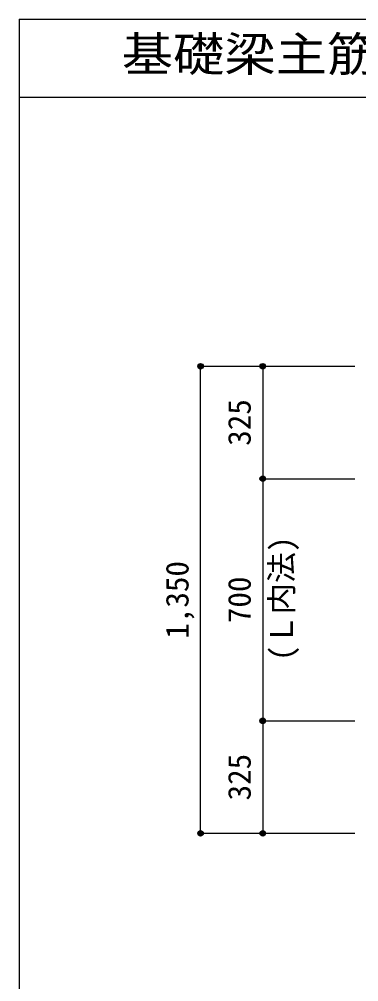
# Model space of a CAD drawing. Units: millimetres at full size, sheet at 1:30. Extents: x -5973 to 5954, y -4195 to 4201.
# Drawn here: x -5973 to -4990, y 1419 to 4201 of the extents above; entities that cross this region are included whole.
import ezdxf
from ezdxf.enums import TextEntityAlignment as Align

# ---------------------------------------------------------------- set-up
doc = ezdxf.new("R2010")
doc.units = ezdxf.units.MM
doc.header["$LTSCALE"] = 30
doc.header["$PDMODE"] = 32
doc.header["$PDSIZE"] = 15
for name, color, linetype in [('0-7_文字', 4, 'Continuous'), ('0-D_寸法', 4, 'Continuous'), ('6-7_文字', 7, 'Continuous'), ('F-0_枠', 6, 'Continuous')]:
    doc.layers.add(name, color=color, linetype=linetype)
doc.styles.add('ＭＳ ゴシック', font='')
doc.styles.get('ＭＳ ゴシック').set_extended_font_data('MS Gothic')

msp = doc.modelspace()

# ---------------------------------------------------------------- linework, layer by layer
at = {"layer": '0-D_寸法'}
for p, q in [((-5447.84, 3198.3), (-5267.84, 3198.3)), ((-5447.84, 3198.3), (-5267.84, 3198.3)), ((-5447.84, 1848.3), (-5447.84, 3198.3)), ((-5267.84, 3198.3), (-5267.84, 2873.3)), ((-5267.84, 3198.3), (-5000.8, 3198.3)), ((-5267.84, 2873.3), (-5000.8, 2873.3)), ((-5267.84, 2873.3), (-5267.84, 2173.3)), ((-5267.84, 2173.3), (-5000.8, 2173.3)), ((-5267.84, 2173.3), (-5267.84, 1848.3)), ((-5447.84, 1848.3), (-5267.84, 1848.3)), ((-5267.84, 1848.3), (-5000.8, 1848.3)), ((-5267.84, 1848.3), (-5000.8, 1848.3))]:
    msp.add_line(p, q, dxfattribs=at)
for centre, radius in [((-5447.84, 3198.3), 8), ((-5447.84, 3198.3), 7.2), ((-5447.84, 3198.3), 6.4), ((-5447.84, 3198.3), 5.6), ((-5447.84, 3198.3), 4.8), ((-5447.84, 3198.3), 4), ((-5447.84, 3198.3), 3.2), ((-5447.84, 3198.3), 2.4), ((-5447.84, 3198.3), 1.6), ((-5267.84, 3198.3), 8), ((-5267.84, 3198.3), 7.2), ((-5267.84, 3198.3), 6.4), ((-5267.84, 3198.3), 5.6), ((-5267.84, 3198.3), 4.8), ((-5267.84, 3198.3), 4), ((-5267.84, 3198.3), 3.2), ((-5267.84, 3198.3), 2.4), ((-5267.84, 3198.3), 1.6), ((-5447.84, 3198.3), 0.8), ((-5267.84, 3198.3), 0.8), ((-5267.84, 2873.3), 8), ((-5267.84, 2873.3), 7.2), ((-5267.84, 2873.3), 6.4), ((-5267.84, 2873.3), 5.6), ((-5267.84, 2873.3), 4.8), ((-5267.84, 2873.3), 4), ((-5267.84, 2873.3), 3.2), ((-5267.84, 2873.3), 2.4), ((-5267.84, 2873.3), 1.6), ((-5267.84, 2873.3), 0.8), ((-5267.84, 2173.3), 8), ((-5267.84, 2173.3), 7.2), ((-5267.84, 2173.3), 6.4), ((-5267.84, 2173.3), 5.6), ((-5267.84, 2173.3), 4.8), ((-5267.84, 2173.3), 4), ((-5267.84, 2173.3), 3.2), ((-5267.84, 2173.3), 2.4), ((-5267.84, 2173.3), 1.6), ((-5267.84, 2173.3), 0.8), ((-5447.84, 1848.3), 8), ((-5447.84, 1848.3), 7.2), ((-5447.84, 1848.3), 6.4), ((-5447.84, 1848.3), 5.6), ((-5447.84, 1848.3), 4.8), ((-5447.84, 1848.3), 4), ((-5447.84, 1848.3), 3.2), ((-5447.84, 1848.3), 2.4), ((-5447.84, 1848.3), 1.6), ((-5447.84, 1848.3), 0.8), ((-5267.84, 1848.3), 8), ((-5267.84, 1848.3), 7.2), ((-5267.84, 1848.3), 6.4), ((-5267.84, 1848.3), 5.6), ((-5267.84, 1848.3), 4.8), ((-5267.84, 1848.3), 4), ((-5267.84, 1848.3), 3.2), ((-5267.84, 1848.3), 2.4), ((-5267.84, 1848.3), 1.6), ((-5267.84, 1848.3), 0.8)]:
    msp.add_circle(centre, radius, dxfattribs=at)
at = {"layer": '0-D_寸法', "color": 7}
for p in [(-5447.84, 3198.3), (-5267.84, 3198.3), (-5267.84, 2873.3), (-5267.84, 2173.3), (-5447.84, 1848.3), (-5267.84, 1848.3)]:
    msp.add_point(p, dxfattribs=at)
at = {"layer": 'F-0_枠'}
for q in [(5954.1, 4201.15), (-5972.88, -4195.24)]:
    msp.add_line((-5972.88, 4201.15), q, dxfattribs=at)
at = {"layer": 'F-0_枠', "color": 2}
msp.add_line((-5972.88, 3976.15), (3723.6, 3976.15), dxfattribs=at)

# ---------------------------------------------------------------- texts
at = {"layer": '0-7_文字', "style": 'ＭＳ ゴシック'}
msp.add_text('(Ｌ内法)', height=65.98, rotation=90, dxfattribs=at).set_placement((-5160.6, 2346.52), align=Align.BOTTOM_LEFT)
at = {"layer": '0-D_寸法', "style": 'ＭＳ ゴシック'}
for s, p in [('325', (-5282.84, 2968.3)), ('1,350', (-5462.84, 2410.8)), ('700', (-5282.84, 2455.8)), ('325', (-5282.84, 1943.3))]:
    msp.add_text(s, height=65.98, rotation=90, dxfattribs=at).set_placement(p, align=Align.BOTTOM_LEFT)
at = {"layer": '6-7_文字', "color": 2, "style": 'ＭＳ ゴシック', "width": 1.1}
msp.add_text('\u3000\u3000基礎梁主筋\u3000４本タイプ', height=98.97, dxfattribs=at).set_placement((-5972.88, 4021.15), align=Align.BOTTOM_LEFT)

doc.saveas('drawing.dxf')
